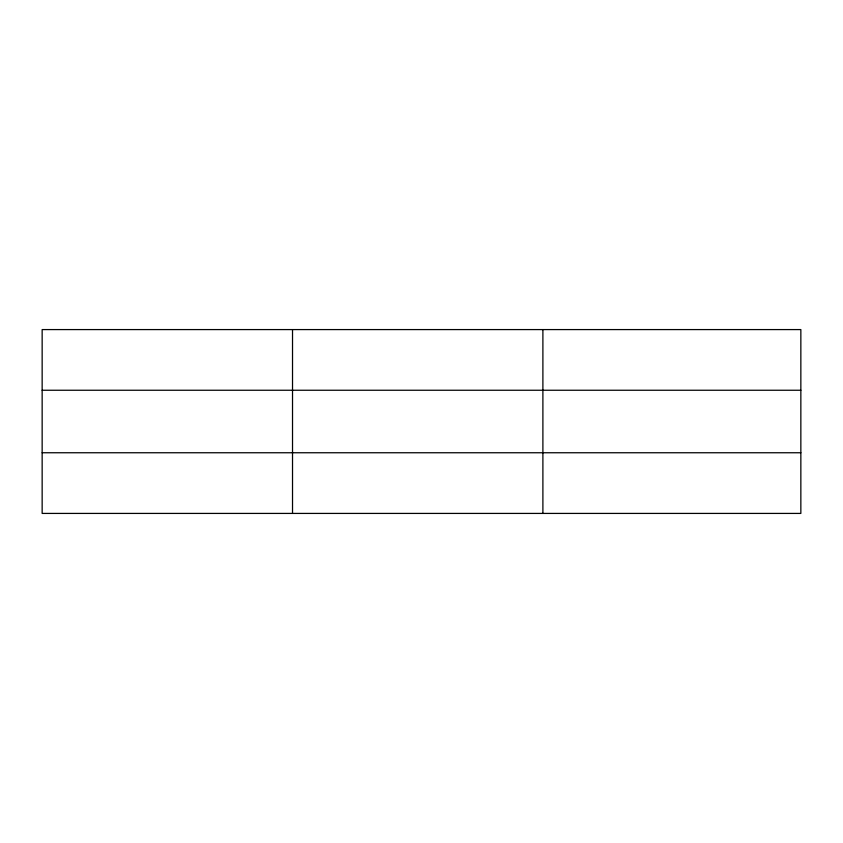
<?xml version="1.0" encoding="UTF-8"?>
<svg xmlns="http://www.w3.org/2000/svg" width="843" height="843" viewBox="0 0 843 843"><rect width="100%" height="100%" fill="white"/><g stroke="black" fill="none" stroke-linecap="round" stroke-linejoin="round"><path stroke-width="1.26" d="M292.521 329.581L292.521 513.419M542.892 329.581L542.892 513.419M800.85 390.246L800.85 329.581L42.15 329.581L42.15 513.419L800.85 513.419L800.85 390.246L42.15 390.246M42.15 452.754L800.85 452.754"/></g></svg>
